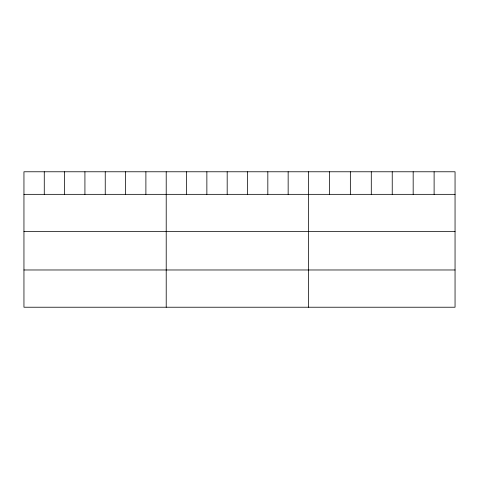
<?xml version="1.0" encoding="UTF-8"?>
<svg xmlns="http://www.w3.org/2000/svg" width="479" height="479" viewBox="0 0 479 479"><rect width="100%" height="100%" fill="white"/><g stroke="black" fill="none" stroke-linecap="round" stroke-linejoin="round"><path stroke-width="0.72" d="M455.05 194.342L455.05 307.225L23.95 307.225L23.95 171.775L455.05 171.775L455.05 194.342L23.95 194.342M23.95 231.597L455.05 231.597M23.95 269.976L455.05 269.976M434.112 171.775L434.112 194.342M413.173 171.775L413.173 194.342M392.235 171.775L392.235 194.342M371.291 171.775L371.291 194.342M350.353 171.775L350.353 194.342M329.414 171.775L329.414 194.342M308.476 171.775L308.476 307.225M288.154 171.775L288.154 194.342M267.827 171.775L267.827 194.342M247.505 171.775L247.505 194.342M227.184 171.775L227.184 194.342M206.862 171.775L206.862 194.342M186.535 171.775L186.535 194.342M166.213 171.775L166.213 307.225M145.891 171.775L145.891 194.342M125.564 171.775L125.564 194.342M105.242 171.775L105.242 194.342M84.921 171.775L84.921 194.342M64.599 171.775L64.599 194.342M44.272 171.775L44.272 194.342"/></g></svg>
